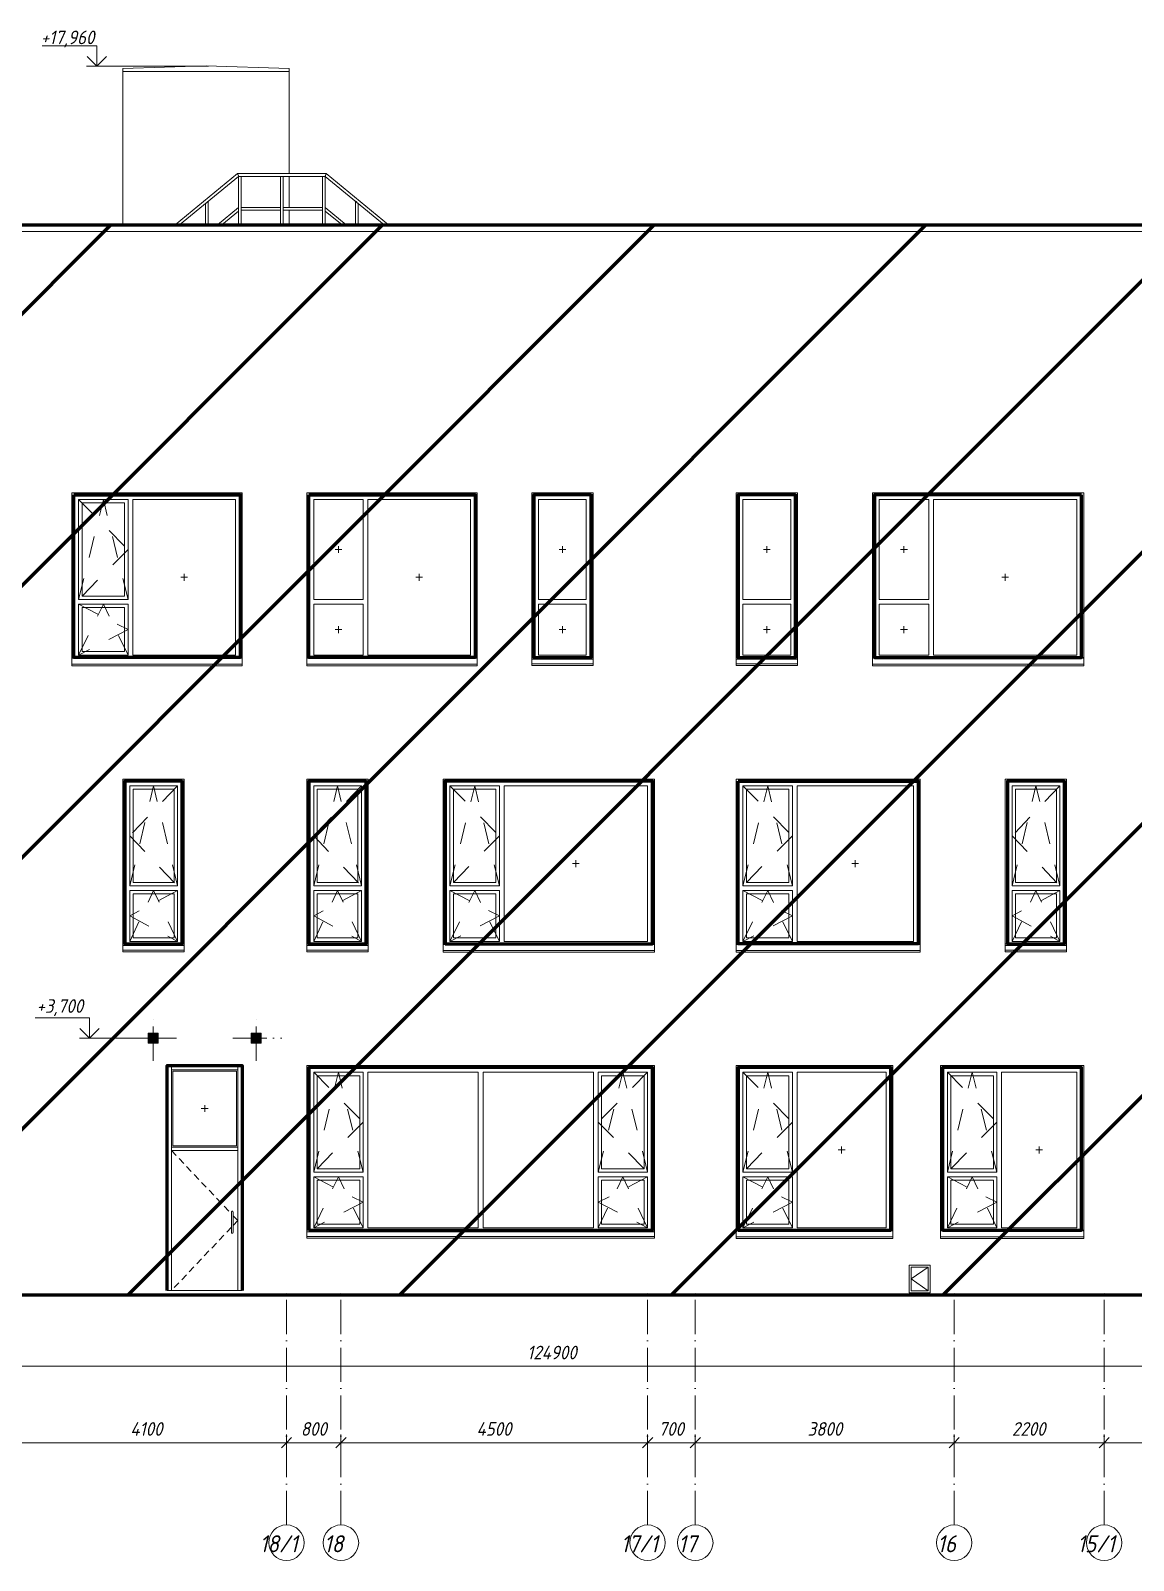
# Model space of a CAD drawing. Header units: millimetres. Extents: x 3914 to 443608, y -156176 to 78197.
# Drawn here: x 245711 to 261896, y -3960 to 18479 of the extents above; entities that cross this region are included whole.
import ezdxf

# ---------------------------------------------------------------- set-up
doc = ezdxf.new("R2010")
doc.units = ezdxf.units.MM
for name, pattern in [('200_ШТРИХ__ш1_п0_6_', [160, 100, -60]), ('50_200_ШТРИХ_1Т_ш5_п1_п1_', [700, 500, -100, 0, -100]), ('Штрих', [635, 317.5, -317.5])]:
    doc.linetypes.add(name, pattern=pattern)
for name, color, linetype, lineweight in [('0) клиннинг', 90, 'Continuous', 60), ('1) Откосы', 102, 'Continuous', 60), ('A-ANNO-DIMS', 7, 'Continuous', 9), ('A-DETL-2', 7, 'Continuous', 5), ('A-DETL-CNTR', 7, '50_200_ШТРИХ_1Т_ш5_п1_п1_', 9), ('A-DOOR', 7, 'Continuous', 9), ('A-DOOR-1', 7, 'Continuous', 5), ('A-DOOR-2', 7, '200_ШТРИХ__ш1_п0_6_', 5), ('A-DOOR-FRAM', 7, 'Continuous', 5), ('A-DOOR-HDLN', 7, 'Штрих', 5), ('A-GENM', 7, 'Continuous', 9), ('A-GLAZ', 7, 'Continuous', 9), ('A-GLAZ-1', 7, 'Continuous', 5), ('A-GLAZ-2', 7, 'Штрих', 5), ('A-ROOF', 7, 'Continuous', 9), ('A-WALL', 7, 'Continuous', 5), ('G-ANNO-DIMS', 7, 'Continuous', 9), ('G-ANNO-DIMS-1', 7, 'Continuous', 20), ('Оси', 7, 'Continuous', 9), ('Оси-1', 7, '50_200_ШТРИХ_1Т_ш5_п1_п1_', 9)]:
    doc.layers.add(name, color=color, linetype=linetype, lineweight=lineweight)
doc.layers.add('A-DETL-GENF-7', color=7, linetype='Continuous', lineweight=9, true_color=0xffffff)
doc.styles.add('ISOCPEUR_I_2', font='isocpeui.ttf', dxfattribs={"width": 0.9, "height": 250})
doc.styles.add('ISOCPEUR_I_3', font='isocpeui.ttf', dxfattribs={"width": 0.9, "height": 200})

msp = doc.modelspace()

# ---------------------------------------------------------------- hatches: boundary and pattern name
at = {"layer": '0) клиннинг'}
h = msp.add_hatch(dxfattribs=at)
h.set_pattern_fill('ANSI31', color=256, scale=888)
h.paths.add_polyline_path([(274015.9, 15629.9), (222641, 15629.9), (222641, -70.2), (274015.9, -70.2)])
at = {"layer": 'A-DETL-GENF-7'}
for points in [[(247585.7, 3625), (247585.7, 3775), (247435.7, 3775), (247435.7, 3625)], [(249096.2, 3625), (249096.2, 3775), (248946.2, 3775), (248946.2, 3625)]]:
    msp.add_hatch(color=256, dxfattribs=at).paths.add_polyline_path(points, flags=0)

# ---------------------------------------------------------------- linework, layer by layer
at = {"layer": '0) клиннинг'}
msp.add_lwpolyline([(222641, 15629.9), (274015.9, 15629.9), (274015.9, -70.2), (222641, -70.2)], close=True, dxfattribs=at)
at = {"layer": '1) Откосы'}
for points in [[(246346.1, 11670), (248786.1, 11670), (248786.1, 9285), (246346.1, 9285)], [(249796.1, 11670), (252236.1, 11670), (252236.1, 9285), (249796.1, 9285)], [(253936.1, 11670), (253096.1, 11670), (253096.1, 9285), (253936.1, 9285)], [(256936.1, 11670), (256096.1, 11670), (256096.1, 9285), (256936.1, 9285)], [(261136.1, 11670), (258096.1, 11670), (258096.1, 9285), (261136.1, 9285)], [(247935.9, 7470), (247095.9, 7470), (247095.9, 5085), (247935.9, 5085)], [(250635.9, 7470), (249795.9, 7470), (249795.9, 5085), (250635.9, 5085)], [(251795.9, 5085), (254835.9, 5085), (254835.9, 7470), (251795.9, 7470)], [(256095.9, 7470), (258735.9, 7470), (258735.9, 5085), (256095.9, 5085)], [(260886, 7470), (260046, 7470), (260046, 5085), (260886, 5085)], [(249795.9, 885), (254835.9, 885), (254835.9, 3270), (249795.9, 3270)], [(256095.9, 885), (258335.9, 885), (258335.9, 3270), (256095.9, 3270)], [(259095.9, 885), (261135.9, 885), (261135.9, 3270), (259095.9, 3270)]]:
    msp.add_lwpolyline(points, close=True, dxfattribs=at)
msp.add_lwpolyline([(247715.9, 0), (247715.9, 3300), (248815.9, 3300), (248815.9, 0)], dxfattribs=at)
at = {"layer": 'A-ANNO-DIMS'}
for p, q in [((315935.9, -1112.5), (190795.9, -1112.5)), ((249465.9, -2233.2), (245365.9, -2233.2)), ((249465.9, -2339.3), (249465.9, -2113.2)), ((249465.9, -2339.3), (249465.9, -2113.2)), ((250265.9, -2233.2), (249465.9, -2233.2)), ((249465.9, -2233.2), (249465.9, -2339.3)), ((249465.9, -2233.2), (249465.9, -2339.3)), ((250265.9, -2339.3), (250265.9, -2113.2)), ((250265.9, -2339.3), (250265.9, -2113.2)), ((250265.9, -2233.2), (250265.9, -2339.3)), ((250265.9, -2233.2), (250265.9, -2339.3)), ((254765.9, -2339.3), (254765.9, -2113.2)), ((255465.9, -2233.2), (254765.9, -2233.2)), ((254765.9, -2233.2), (254765.9, -2339.3)), ((255465.9, -2339.3), (255465.9, -2113.2)), ((255465.9, -2339.3), (255465.9, -2113.2)), ((259265.9, -2233.2), (255465.9, -2233.2)), ((255465.9, -2233.2), (255465.9, -2339.3)), ((255465.9, -2233.2), (255465.9, -2339.3)), ((259265.9, -2339.3), (259265.9, -2113.2)), ((259265.9, -2339.3), (259265.9, -2113.2)), ((261465.9, -2233.2), (259265.9, -2233.2)), ((259265.9, -2233.2), (259265.9, -2339.3)), ((259265.9, -2233.2), (259265.9, -2339.3)), ((261465.9, -2339.3), (261465.9, -2113.2)), ((261465.9, -2339.3), (261465.9, -2113.2)), ((263765.9, -2233.2), (261465.9, -2233.2)), ((261465.9, -2233.2), (261465.9, -2339.3)), ((261465.9, -2233.2), (261465.9, -2339.3))]:
    msp.add_line(p, q, dxfattribs=at)
at = {"layer": 'A-ANNO-DIMS', "lineweight": 20}
for p, q in [((249465.9, -2233.2), (249390.9, -2308.2)), ((249465.9, -2233.2), (249390.9, -2308.2)), ((249465.9, -2233.2), (249540.9, -2158.2)), ((250265.9, -2233.2), (250190.9, -2308.2)), ((250265.9, -2233.2), (250190.9, -2308.2)), ((250265.9, -2233.2), (250340.9, -2158.2)), ((250265.9, -2233.2), (250340.9, -2158.2)), ((254765.9, -2233.2), (254690.9, -2308.2)), ((254765.9, -2233.2), (254840.9, -2158.2)), ((255465.9, -2233.2), (255390.9, -2308.2)), ((255465.9, -2233.2), (255390.9, -2308.2)), ((255465.9, -2233.2), (255540.9, -2158.2)), ((255465.9, -2233.2), (255540.9, -2158.2)), ((259265.9, -2233.2), (259190.9, -2308.2)), ((259265.9, -2233.2), (259190.9, -2308.2)), ((259265.9, -2233.2), (259340.9, -2158.2)), ((259265.9, -2233.2), (259340.9, -2158.2)), ((261465.9, -2233.2), (261390.9, -2308.2)), ((261465.9, -2233.2), (261390.9, -2308.2)), ((261465.9, -2233.2), (261540.9, -2158.2)), ((261465.9, -2233.2), (261540.9, -2158.2))]:
    msp.add_line(p, q, dxfattribs=at)
at = {"layer": 'A-DETL-2'}
for p, q in [((245883.1, 18257.7), (246683.1, 18257.7)), ((246683.1, 18257.7), (246683.1, 17957.7)), ((246533.1, 17957.7), (248323.1, 17957.7)), ((246683.1, 17957.7), (246541.7, 18099.2)), ((246683.1, 17957.7), (246824.5, 18099.2)), ((247585.7, 3775), (247435.7, 3775)), ((247435.7, 3775), (247435.7, 3625)), ((247435.7, 3625), (247585.7, 3625)), ((247585.7, 3625), (247585.7, 3775)), ((248946.2, 3775), (248946.2, 3625)), ((249096.2, 3775), (248946.2, 3775)), ((248946.2, 3625), (249096.2, 3625)), ((249096.2, 3625), (249096.2, 3775)), ((274015.9, -70.2), (230746.8, -100.1))]:
    msp.add_line(p, q, dxfattribs=at)
at = {"layer": 'A-DETL-CNTR'}
for p, q in [((247510.7, 3370), (247510.7, 4010)), ((249021.2, 3370), (249021.2, 4010)), ((247854.8, 3700), (247134.8, 3700)), ((248677, 3700), (249397, 3700))]:
    msp.add_line(p, q, dxfattribs=at)
at = {"layer": 'A-DOOR'}
for p, q in [((247780.9, 3235), (247780.9, 2100)), ((248750.9, 3235), (247780.9, 3235)), ((247800.9, 3215), (248730.9, 3215)), ((247800.9, 2120), (247800.9, 3215)), ((248730.9, 3215), (248730.9, 2120)), ((248750.9, 2100), (248750.9, 3235)), ((247780.9, 2100), (248750.9, 2100)), ((248730.9, 2120), (247800.9, 2120)), ((248658.4, 850), (248658.4, 1150)), ((248658.4, 1150), (248658.4, 850)), ((248683.4, 1150), (248683.4, 850)), ((248683.4, 850), (248683.4, 1150))]:
    msp.add_line(p, q, dxfattribs=at)
for centre, start, end in [((248670.9, 1150), 0, 180), ((248670.9, 850), 180, 0)]:
    msp.add_arc(centre, 12.5, start, end, dxfattribs=at)
msp.add_open_spline([(248658.4, 1150), (248658.4, 1150.3), (248658.4, 1150.8), (248658.5, 1151.6), (248658.7, 1152.4), (248658.8, 1153.2), (248659.1, 1154), (248659.4, 1154.8), (248659.7, 1155.5), (248660, 1156), (248660.1, 1156.2)], degree=3, dxfattribs=at)
for points, knots in [([(248662.1, 1158.8), (248662.3, 1159), (248662.7, 1159.4), (248663.5, 1160.1), (248664.7, 1160.9), (248666.1, 1161.6), (248667.2, 1162), (248667.7, 1162.1)], [0.75, 0.75, 0.75, 0.75, 0.77083333, 0.79166667, 0.83333333, 0.875, 0.91666667, 0.91666667, 0.91666667, 0.91666667]), ([(248670.9, 1162.5), (248672, 1162.5), (248673.6, 1162.3), (248675.7, 1161.6), (248677.2, 1160.9), (248678.3, 1160.1), (248679.2, 1159.4), (248680, 1158.7), (248680.9, 1157.6), (248681.5, 1156.7), (248681.7, 1156.2)], [0, 0, 0, 0, 0.08333333, 0.125, 0.16666667, 0.20833333, 0.22916667, 0.25, 0.29166667, 0.33333333, 0.33333333, 0.33333333, 0.33333333]), ([(248658.4, 850), (248658.4, 849.7), (248658.4, 849.2), (248658.5, 848.4), (248658.7, 847.6), (248658.8, 846.8), (248659.1, 846), (248659.4, 845.2), (248659.7, 844.5), (248660.1, 843.7), (248660.5, 843.1), (248661.2, 842.2), (248661.9, 841.3), (248662.7, 840.6), (248663.5, 839.9), (248664.7, 839.1), (248666.1, 838.4), (248668.2, 837.7), (248669.8, 837.5), (248670.9, 837.5)], [0.5, 0.5, 0.5, 0.5, 0.52083333, 0.54166667, 0.5625, 0.58333333, 0.60416667, 0.625, 0.64583333, 0.66666667, 0.6875, 0.70833333, 0.75, 0.77083333, 0.79166667, 0.83333333, 0.875, 0.91666667, 1, 1, 1, 1]), ([(248670.9, 837.5), (248672, 837.5), (248673.6, 837.7), (248675.7, 838.4), (248677.2, 839.1), (248678.3, 839.9), (248679.2, 840.6), (248680, 841.3), (248680.9, 842.4), (248681.5, 843.3), (248681.7, 843.7)], [0, 0, 0, 0, 0.08333333, 0.125, 0.16666667, 0.20833333, 0.22916667, 0.25, 0.29166667, 0.33333333, 0.33333333, 0.33333333, 0.33333333])]:
    msp.add_open_spline(points, degree=3, knots=knots, dxfattribs=at)
at = {"layer": 'A-DOOR-1'}
for p, q in [((248750.9, 2050), (247780.9, 2050)), ((247780.9, 0), (247780.9, 2050)), ((248750.9, 2050), (248750.9, 0))]:
    msp.add_line(p, q, dxfattribs=at)
at = {"layer": 'A-DOOR-2'}
for p, q in [((247779.5, 2050), (248658.4, 1122.6)), ((248658.4, 927.3), (247780.9, 0)), ((248683.4, 1096.2), (248750.9, 1025)), ((248750.9, 1025), (248683.4, 953.7))]:
    msp.add_line(p, q, dxfattribs=at)
at = {"layer": 'A-DOOR-FRAM'}
for p, q in [((247780.9, 3300), (247780.9, 3235)), ((247780.9, 3235), (247780.9, 3300)), ((248750.9, 3300), (248750.9, 3235)), ((248750.9, 3300), (248750.9, 3235)), ((247780.9, 2100), (247780.9, 0)), ((247780.9, 2100), (247780.9, 2050)), ((247780.9, 2050), (248750.9, 2050)), ((248750.9, 2100), (248750.9, 0)), ((248750.9, 2050), (248750.9, 2100))]:
    msp.add_line(p, q, dxfattribs=at)
at = {"layer": 'A-DOOR-HDLN'}
for p, q in [((248815.9, 3300), (247715.9, 3300)), ((247715.9, 0), (247715.9, 3300)), ((248815.9, 3300), (247715.9, 3300)), ((247715.9, 0), (247715.9, 3300)), ((248815.9, 0), (248815.9, 3300)), ((248815.9, 0), (248815.9, 3300))]:
    msp.add_line(p, q, dxfattribs=at)
at = {"layer": 'A-GENM'}
for p, q in [((248748.9, 16380.6), (247833.1, 15629.9)), ((250048.9, 16380.6), (248748.9, 16380.6)), ((250964.6, 15629.9), (250048.9, 16380.6)), ((247896.2, 15629.9), (248763.2, 16340.6)), ((248760.3, 16348.6), (248751.7, 16372.6)), ((248751.7, 16372.6), (248760.3, 16348.6)), ((248763.2, 16340.6), (248763.2, 15629.9)), ((248763.2, 16340.6), (248771.2, 16340.6)), ((248763.2, 16340.6), (250034.6, 16340.6)), ((248771.2, 16340.6), (248795.2, 16340.6)), ((248795.2, 16340.6), (248803.2, 16340.6)), ((248803.2, 15629.9), (248803.2, 16340.6)), ((249378.9, 16340.6), (249378.9, 15629.9)), ((249378.9, 16340.6), (249386.9, 16340.6)), ((249386.9, 16340.6), (249410.9, 16340.6)), ((249410.9, 16340.6), (249418.9, 16340.6)), ((249418.9, 15629.9), (249418.9, 16340.6)), ((249994.6, 16340.6), (249994.6, 15629.9)), ((249994.6, 16340.6), (250002.6, 16340.6)), ((250002.6, 16340.6), (250026.6, 16340.6)), ((250026.6, 16340.6), (250034.6, 16340.6)), ((250034.6, 15629.9), (250034.6, 16340.6)), ((250034.6, 16340.6), (250901.5, 15629.9)), ((250046, 16372.6), (250037.4, 16348.6)), ((250037.4, 16348.6), (250046, 16372.6)), ((248278.9, 15943.6), (248278.9, 15629.9)), ((248310.9, 15969.8), (248286.9, 15950.1)), ((248318.9, 15629.9), (248318.9, 15976.4)), ((250478.9, 15976.4), (250478.9, 15629.9)), ((250510.9, 15950.1), (250486.9, 15969.8)), ((250518.9, 15629.9), (250518.9, 15943.6)), ((248763.2, 15883.9), (248453.3, 15629.9)), ((248516.4, 15629.9), (248763.2, 15832.2)), ((248763.2, 15842.5), (248763.2, 15873.6)), ((249378.9, 15883.9), (248803.2, 15883.9)), ((248803.2, 15875.9), (248803.2, 15883.9)), ((248803.2, 15851.9), (248803.2, 15875.9)), ((248803.2, 15843.9), (248803.2, 15851.9)), ((248803.2, 15843.9), (249378.9, 15843.9)), ((249378.9, 15883.9), (249378.9, 15875.9)), ((249378.9, 15875.9), (249378.9, 15851.9)), ((249378.9, 15851.9), (249378.9, 15843.9)), ((249994.6, 15883.9), (249418.9, 15883.9)), ((249418.9, 15875.9), (249418.9, 15883.9)), ((249418.9, 15851.9), (249418.9, 15875.9)), ((249418.9, 15843.9), (249418.9, 15851.9)), ((249418.9, 15843.9), (249994.6, 15843.9)), ((249994.6, 15883.9), (249994.6, 15875.9)), ((249994.6, 15875.9), (249994.6, 15851.9)), ((249994.6, 15851.9), (249994.6, 15843.9)), ((250344.4, 15629.9), (250034.6, 15883.9)), ((250034.6, 15873.6), (250034.6, 15842.5)), ((250034.6, 15832.2), (250281.3, 15629.9)), ((274075.9, 15629.9), (222553.6, 15629.9)), ((222553.6, 15530), (274075.9, 15530)), ((248810.1, 9273.5), (248810.1, 11700)), ((252130.1, 11700), (252130.1, 11695)), ((252130.1, 11695), (252199, 11695)), ((252199, 11695), (252250.1, 11670)), ((252251.3, 11675), (252200.1, 11700)), ((252250.1, 11670), (252266.1, 11670)), ((252266.1, 11675), (252251.3, 11675)), ((253830.1, 11700), (253830.1, 11695)), ((253830.1, 11695), (253899, 11695)), ((253899, 11695), (253950.1, 11670)), ((253951.3, 11675), (253900.1, 11700)), ((253950.1, 11670), (253966.1, 11670)), ((253966.1, 11675), (253951.3, 11675)), ((256830.1, 11700), (256830.1, 11695)), ((256830.1, 11695), (256899, 11695)), ((256899, 11695), (256950.1, 11670)), ((256951.3, 11675), (256900.1, 11700)), ((256950.1, 11670), (256966.1, 11670)), ((256966.1, 11675), (256951.3, 11675)), ((247829.9, 7500), (247829.9, 7495)), ((247829.9, 7495), (247898.8, 7495)), ((247898.8, 7495), (247949.9, 7470)), ((247951.1, 7475), (247899.9, 7500)), ((247949.9, 7470), (247965.9, 7470)), ((247965.9, 7475), (247951.1, 7475)), ((250529.9, 7500), (250529.9, 7495)), ((250529.9, 7495), (250598.8, 7495)), ((250598.8, 7495), (250649.9, 7470)), ((250651.1, 7475), (250599.9, 7500)), ((250649.9, 7470), (250665.9, 7470)), ((250665.9, 7475), (250651.1, 7475)), ((251780.8, 7475), (251765.9, 7475)), ((251765.9, 7470), (251781.9, 7470)), ((251831.9, 7500), (251780.8, 7475)), ((251781.9, 7470), (251833.1, 7495)), ((251833.1, 7495), (251901.9, 7495)), ((251901.9, 7495), (251901.9, 7500)), ((254729.9, 7500), (254729.9, 7495)), ((254729.9, 7495), (254798.8, 7495)), ((254798.8, 7495), (254849.9, 7470)), ((254851.1, 7475), (254799.9, 7500)), ((254849.9, 7470), (254865.9, 7470)), ((254865.9, 7475), (254851.1, 7475)), ((258629.9, 7500), (258629.9, 7495)), ((258629.9, 7495), (258698.8, 7495)), ((258698.8, 7495), (258749.9, 7470)), ((258751.1, 7475), (258699.9, 7500)), ((258749.9, 7470), (258765.9, 7470)), ((258765.9, 7475), (258751.1, 7475)), ((260780, 7500), (260780, 7495)), ((260780, 7495), (260848.9, 7495)), ((260848.9, 7495), (260900, 7470)), ((260901.2, 7475), (260850, 7500)), ((260900, 7470), (260916, 7470)), ((260916, 7475), (260901.2, 7475)), ((254729.9, 3300), (254729.9, 3295)), ((254729.9, 3295), (254798.8, 3295)), ((254798.8, 3295), (254849.9, 3270)), ((254851.1, 3275), (254799.9, 3300)), ((254849.9, 3270), (254865.9, 3270)), ((254865.9, 3275), (254851.1, 3275)), ((258229.9, 3300), (258229.9, 3295)), ((258229.9, 3295), (258298.8, 3295)), ((258298.8, 3295), (258349.9, 3270)), ((258351.1, 3275), (258299.9, 3300)), ((258349.9, 3270), (258365.9, 3270)), ((258365.9, 3275), (258351.1, 3275))]:
    msp.add_line(p, q, dxfattribs=at)
at = {"layer": 'A-GENM', "flags": 128}
for points in [[(248751.7, 16372.6), (248751.1, 16374.4), (248750.5, 16376.1), (248749.9, 16377.6), (248749.5, 16378.9), (248749.1, 16379.8), (248748.9, 16380.4), (248748.9, 16380.6)], [(248748.9, 16380.6), (248748.9, 16380.4), (248749.1, 16379.8), (248749.5, 16378.9), (248749.9, 16377.6), (248750.5, 16376.1), (248751.1, 16374.4), (248751.7, 16372.6)], [(250048.9, 16380.6), (250048.8, 16380.4), (250048.6, 16379.8), (250048.2, 16378.9), (250047.8, 16377.6), (250047.2, 16376.1), (250046.6, 16374.4), (250046, 16372.6)], [(250046, 16372.6), (250046.6, 16374.4), (250047.2, 16376.1), (250047.8, 16377.6), (250048.2, 16378.9), (250048.6, 16379.8), (250048.8, 16380.4), (250048.9, 16380.6)], [(248763.2, 16340.6), (248763.1, 16340.8), (248762.9, 16341.4), (248762.5, 16342.4), (248762.1, 16343.6), (248761.5, 16345.1), (248760.9, 16346.8), (248760.3, 16348.6)], [(248760.3, 16348.6), (248760.9, 16346.8), (248761.5, 16345.1), (248762.1, 16343.6), (248762.5, 16342.4), (248762.9, 16341.4), (248763.1, 16340.8), (248763.2, 16340.6)], [(250037.4, 16348.6), (250036.8, 16346.8), (250036.2, 16345.1), (250035.6, 16343.6), (250035.2, 16342.4), (250034.8, 16341.4), (250034.6, 16340.8), (250034.6, 16340.6)], [(250034.6, 16340.6), (250034.6, 16340.8), (250034.8, 16341.4), (250035.2, 16342.4), (250035.6, 16343.6), (250036.2, 16345.1), (250036.8, 16346.8), (250037.4, 16348.6)], [(248286.9, 15950.1), (248285.1, 15948.7), (248283.4, 15947.3), (248281.9, 15946), (248280.6, 15945), (248279.6, 15944.2), (248279.1, 15943.7), (248278.9, 15943.6)], [(248318.9, 15976.4), (248318.7, 15976.2), (248318.1, 15975.7), (248317.1, 15974.9), (248315.8, 15973.9), (248314.3, 15972.7), (248312.6, 15971.3), (248310.9, 15969.8)], [(250486.9, 15969.8), (250485.1, 15971.3), (250483.4, 15972.7), (250481.9, 15973.9), (250480.6, 15974.9), (250479.6, 15975.7), (250479.1, 15976.2), (250478.9, 15976.4)], [(250518.9, 15943.6), (250518.7, 15943.7), (250518.1, 15944.2), (250517.1, 15945), (250515.8, 15946), (250514.3, 15947.3), (250512.6, 15948.7), (250510.9, 15950.1)], [(248763.2, 15873.6), (248763.2, 15875.9), (248763.2, 15878), (248763.2, 15880), (248763.2, 15881.6), (248763.2, 15882.9), (248763.2, 15883.6), (248763.2, 15883.9)], [(248763.2, 15832.2), (248763.2, 15832.4), (248763.2, 15833.2), (248763.2, 15834.4), (248763.2, 15836.1), (248763.2, 15838), (248763.2, 15840.2), (248763.2, 15842.5)], [(250034.6, 15883.9), (250034.6, 15883.6), (250034.6, 15882.9), (250034.6, 15881.6), (250034.6, 15880), (250034.6, 15878), (250034.6, 15875.9), (250034.6, 15873.6)], [(250034.6, 15842.5), (250034.6, 15840.2), (250034.6, 15838), (250034.6, 15836.1), (250034.6, 15834.4), (250034.6, 15833.2), (250034.6, 15832.4), (250034.6, 15832.2)]]:
    msp.add_lwpolyline(points, dxfattribs=at)
at = {"layer": 'A-GLAZ'}
for p, q in [((258603.4, -35.2), (258603.4, 372.8)), ((258603.4, 372.8), (258911.4, 372.8)), ((258881.4, 342.8), (258633.4, 168.8)), ((258633.4, 342.8), (258633.4, -5.2)), ((258881.4, 342.8), (258633.4, 342.8)), ((258881.4, -5.2), (258881.4, 342.8)), ((258911.4, 372.8), (258911.4, -35.2)), ((258633.4, 168.8), (258881.4, -5.2)), ((258911.4, -35.2), (258603.4, -35.2)), ((258633.4, -5.2), (258881.4, -5.2))]:
    msp.add_line(p, q, dxfattribs=at)
at = {"layer": 'A-GLAZ-1'}
for p, q in [((246316.1, 11700), (246316.1, 9202.5)), ((248816.1, 11700), (246316.1, 11700)), ((246346.1, 9285), (246346.1, 11670)), ((246346.1, 11670), (248786.1, 11670)), ((248786.1, 11670), (248786.1, 9285)), ((248816.1, 9202.5), (248816.1, 11700)), ((249766.1, 11700), (249766.1, 9202.5)), ((252266.1, 11700), (249766.1, 11700)), ((249796.1, 9285), (249796.1, 11670)), ((249796.1, 11670), (252236.1, 11670)), ((252236.1, 11670), (252236.1, 9285)), ((252266.1, 9202.5), (252266.1, 11700)), ((253066.1, 11700), (253066.1, 9202.5)), ((253966.1, 11700), (253066.1, 11700)), ((253096.1, 9285), (253096.1, 11670)), ((253096.1, 11670), (253936.1, 11670)), ((253936.1, 11670), (253936.1, 9285)), ((253966.1, 9202.5), (253966.1, 11700)), ((256066.1, 11700), (256066.1, 9202.5)), ((256966.1, 11700), (256066.1, 11700)), ((256096.1, 9285), (256096.1, 11670)), ((256096.1, 11670), (256936.1, 11670)), ((256936.1, 11670), (256936.1, 9285)), ((256966.1, 9202.5), (256966.1, 11700)), ((258066.1, 11700), (258066.1, 9202.5)), ((261166.1, 11700), (258066.1, 11700)), ((258096.1, 9285), (258096.1, 11670)), ((258096.1, 11670), (261136.1, 11670)), ((261136.1, 11670), (261136.1, 9285)), ((261166.1, 9202.5), (261166.1, 11700)), ((246416.1, 11600), (246416.1, 10135)), ((246416.1, 11600), (247141.1, 11600)), ((246466.1, 11550), (246466.1, 10185)), ((246466.1, 11550), (247091.1, 11550)), ((247091.1, 10185), (247091.1, 11550)), ((247141.1, 11600), (247141.1, 10135)), ((247211.1, 9320), (247211.1, 11600)), ((247211.1, 11600), (248716.1, 11600)), ((248716.1, 9320), (248716.1, 11600)), ((249866.1, 11600), (249866.1, 10135)), ((249866.1, 11600), (250591.1, 11600)), ((250591.1, 11600), (250591.1, 10135)), ((250661.1, 9320), (250661.1, 11600)), ((250661.1, 11600), (252166.1, 11600)), ((252166.1, 9320), (252166.1, 11600)), ((253166.1, 11600), (253166.1, 10135)), ((253166.1, 11600), (253866.1, 11600)), ((253866.1, 10135), (253866.1, 11600)), ((256166.1, 11600), (256166.1, 10135)), ((256166.1, 11600), (256866.1, 11600)), ((256866.1, 10135), (256866.1, 11600)), ((258166.1, 11600), (258166.1, 10135)), ((258166.1, 11600), (258891.1, 11600)), ((258891.1, 11600), (258891.1, 10135)), ((258961.1, 9320), (258961.1, 11600)), ((258961.1, 11600), (261066.1, 11600)), ((261066.1, 9320), (261066.1, 11600)), ((250278.6, 10867.5), (250178.6, 10867.5)), ((250228.6, 10917.5), (250228.6, 10817.5)), ((258578.6, 10867.5), (258478.6, 10867.5)), ((258528.6, 10917.5), (258528.6, 10817.5)), ((248013.6, 10460), (247913.6, 10460)), ((247963.6, 10510), (247963.6, 10410)), ((251463.6, 10460), (251363.6, 10460)), ((251413.6, 10510), (251413.6, 10410)), ((260063.6, 10460), (259963.6, 10460)), ((260013.6, 10510), (260013.6, 10410)), ((247141.1, 10135), (246416.1, 10135)), ((246466.1, 10185), (247091.1, 10185)), ((250591.1, 10135), (249866.1, 10135)), ((253866.1, 10135), (253166.1, 10135)), ((256866.1, 10135), (256166.1, 10135)), ((258891.1, 10135), (258166.1, 10135)), ((246416.1, 10065), (246416.1, 9320)), ((246416.1, 10065), (247141.1, 10065)), ((246466.1, 10015), (246466.1, 9370)), ((246466.1, 10015), (247091.1, 10015)), ((247091.1, 9370), (247091.1, 10015)), ((247141.1, 10065), (247141.1, 9320)), ((249866.1, 10065), (249866.1, 9320)), ((249866.1, 10065), (250591.1, 10065)), ((250591.1, 10065), (250591.1, 9320)), ((253166.1, 10065), (253166.1, 9320)), ((253166.1, 10065), (253866.1, 10065)), ((253866.1, 9320), (253866.1, 10065)), ((256166.1, 10065), (256166.1, 9320)), ((256166.1, 10065), (256866.1, 10065)), ((256866.1, 9320), (256866.1, 10065)), ((258166.1, 10065), (258166.1, 9320)), ((258166.1, 10065), (258891.1, 10065)), ((258891.1, 10065), (258891.1, 9320)), ((250278.6, 9692.5), (250178.6, 9692.5)), ((250228.6, 9742.5), (250228.6, 9642.5)), ((258578.6, 9692.5), (258478.6, 9692.5)), ((258528.6, 9742.5), (258528.6, 9642.5)), ((248810.1, 9285), (246316.1, 9285)), ((248810.1, 9275), (246316.1, 9275)), ((246316.1, 9188), (246316.1, 9202.5)), ((246416.1, 9320), (247141.1, 9320)), ((246466.1, 9370), (247091.1, 9370)), ((247211.1, 9320), (248716.1, 9320)), ((248816.1, 9202.5), (248816.1, 9188)), ((252266.1, 9285), (249766.1, 9285)), ((252266.1, 9275), (249766.1, 9275)), ((249766.1, 9188), (249766.1, 9202.5)), ((249866.1, 9320), (250591.1, 9320)), ((250661.1, 9320), (252166.1, 9320)), ((252266.1, 9202.5), (252266.1, 9188)), ((253966.1, 9285), (253066.1, 9285)), ((253966.1, 9260), (253066.1, 9260)), ((253066.1, 9191), (253066.1, 9202.5)), ((253166.1, 9320), (253866.1, 9320)), ((253966.1, 9202.5), (253966.1, 9191)), ((256966.1, 9285), (256066.1, 9285)), ((256966.1, 9260), (256066.1, 9260)), ((256066.1, 9191), (256066.1, 9202.5)), ((256166.1, 9320), (256866.1, 9320)), ((256966.1, 9202.5), (256966.1, 9191)), ((261166.1, 9285), (258066.1, 9285)), ((261166.1, 9275), (258066.1, 9275)), ((258066.1, 9188), (258066.1, 9202.5)), ((258166.1, 9320), (258891.1, 9320)), ((258961.1, 9320), (261066.1, 9320)), ((261166.1, 9202.5), (261166.1, 9188)), ((246316.1, 9163), (246316.1, 9188)), ((246316.1, 9188), (248816.1, 9188)), ((248816.1, 9163), (246316.1, 9163)), ((248816.1, 9188), (248816.1, 9163)), ((249766.1, 9163), (249766.1, 9188)), ((249766.1, 9188), (252266.1, 9188)), ((252266.1, 9163), (249766.1, 9163)), ((252266.1, 9188), (252266.1, 9163)), ((253066.1, 9166), (253066.1, 9191)), ((253066.1, 9191), (253966.1, 9191)), ((253966.1, 9166), (253066.1, 9166)), ((253966.1, 9191), (253966.1, 9166)), ((256066.1, 9166), (256066.1, 9191)), ((256066.1, 9191), (256966.1, 9191)), ((256966.1, 9166), (256066.1, 9166)), ((256966.1, 9191), (256966.1, 9166)), ((258066.1, 9163), (258066.1, 9188)), ((258066.1, 9188), (261166.1, 9188)), ((261166.1, 9163), (258066.1, 9163)), ((261166.1, 9188), (261166.1, 9163)), ((247065.9, 7500), (247065.9, 5002.5)), ((247965.9, 7500), (247065.9, 7500)), ((247095.9, 5085), (247095.9, 7470)), ((247095.9, 7470), (247935.9, 7470)), ((247935.9, 7470), (247935.9, 5085)), ((247965.9, 5002.5), (247965.9, 7500)), ((249765.9, 7500), (249765.9, 5002.5)), ((250665.9, 7500), (249765.9, 7500)), ((249795.9, 5085), (249795.9, 7470)), ((249795.9, 7470), (250635.9, 7470)), ((250635.9, 7470), (250635.9, 5085)), ((250665.9, 5002.5), (250665.9, 7500)), ((251765.9, 7500), (251765.9, 5002.5)), ((254865.9, 7500), (251765.9, 7500)), ((251795.9, 5085), (251795.9, 7470)), ((251795.9, 7470), (254835.9, 7470)), ((254835.9, 7470), (254835.9, 5085)), ((254865.9, 5002.5), (254865.9, 7500)), ((256065.9, 7500), (256065.9, 5002.5)), ((258765.9, 7500), (256065.9, 7500)), ((256095.9, 5085), (256095.9, 7470)), ((256095.9, 7470), (258735.9, 7470)), ((258735.9, 7470), (258735.9, 5085)), ((258765.9, 5002.5), (258765.9, 7500)), ((260016, 7500), (260016, 5002.5)), ((260916, 7500), (260016, 7500)), ((260046, 5085), (260046, 7470)), ((260046, 7470), (260886, 7470)), ((260886, 7470), (260886, 5085)), ((260916, 5002.5), (260916, 7500)), ((247165.9, 7400), (247165.9, 5935)), ((247165.9, 7400), (247865.9, 7400)), ((247215.9, 7350), (247215.9, 5985)), ((247215.9, 7350), (247815.9, 7350)), ((247815.9, 5985), (247815.9, 7350)), ((247865.9, 5935), (247865.9, 7400)), ((249865.9, 7400), (249865.9, 5935)), ((249865.9, 7400), (250565.9, 7400)), ((249915.9, 7350), (249915.9, 5985)), ((249915.9, 7350), (250515.9, 7350)), ((250515.9, 5985), (250515.9, 7350)), ((250565.9, 5935), (250565.9, 7400)), ((251865.9, 7400), (251865.9, 5935)), ((251865.9, 7400), (252590.9, 7400)), ((251915.9, 7350), (251915.9, 5985)), ((251915.9, 7350), (252540.9, 7350)), ((252540.9, 5985), (252540.9, 7350)), ((252590.9, 7400), (252590.9, 5935)), ((252660.9, 5120), (252660.9, 7400)), ((252660.9, 7400), (254765.9, 7400)), ((254765.9, 5120), (254765.9, 7400)), ((256165.9, 7400), (256165.9, 5935)), ((256165.9, 7400), (256890.9, 7400)), ((256215.9, 7350), (256215.9, 5985)), ((256215.9, 7350), (256840.9, 7350)), ((256840.9, 5985), (256840.9, 7350)), ((256890.9, 7400), (256890.9, 5935)), ((256960.9, 5120), (256960.9, 7400)), ((256960.9, 7400), (258665.9, 7400)), ((258665.9, 5120), (258665.9, 7400)), ((260116, 7400), (260116, 5935)), ((260116, 7400), (260816, 7400)), ((260166, 7350), (260166, 5985)), ((260166, 7350), (260766, 7350)), ((260766, 5985), (260766, 7350)), ((260816, 5935), (260816, 7400)), ((253713.4, 6310), (253713.4, 6210)), ((257813.4, 6310), (257813.4, 6210)), ((253763.4, 6260), (253663.4, 6260)), ((257863.4, 6260), (257763.4, 6260)), ((247865.9, 5935), (247165.9, 5935)), ((247165.9, 5865), (247165.9, 5120)), ((247165.9, 5865), (247865.9, 5865)), ((247215.9, 5985), (247815.9, 5985)), ((247865.9, 5120), (247865.9, 5865)), ((250565.9, 5935), (249865.9, 5935)), ((249865.9, 5865), (249865.9, 5120)), ((249865.9, 5865), (250565.9, 5865)), ((249915.9, 5985), (250515.9, 5985)), ((250565.9, 5120), (250565.9, 5865)), ((252590.9, 5935), (251865.9, 5935)), ((251865.9, 5865), (251865.9, 5120)), ((251865.9, 5865), (252590.9, 5865)), ((251915.9, 5985), (252540.9, 5985)), ((252590.9, 5865), (252590.9, 5120)), ((256890.9, 5935), (256165.9, 5935)), ((256165.9, 5865), (256165.9, 5120)), ((256165.9, 5865), (256890.9, 5865)), ((256215.9, 5985), (256840.9, 5985)), ((256890.9, 5865), (256890.9, 5120)), ((260816, 5935), (260116, 5935)), ((260116, 5865), (260116, 5120)), ((260116, 5865), (260816, 5865)), ((260166, 5985), (260766, 5985)), ((260816, 5120), (260816, 5865)), ((247215.9, 5815), (247215.9, 5170)), ((247215.9, 5815), (247815.9, 5815)), ((247815.9, 5170), (247815.9, 5815)), ((249915.9, 5815), (249915.9, 5170)), ((249915.9, 5815), (250515.9, 5815)), ((250515.9, 5170), (250515.9, 5815)), ((251915.9, 5815), (251915.9, 5170)), ((251915.9, 5815), (252540.9, 5815)), ((252540.9, 5170), (252540.9, 5815)), ((256215.9, 5815), (256215.9, 5170)), ((256215.9, 5815), (256840.9, 5815)), ((256840.9, 5170), (256840.9, 5815)), ((260166, 5815), (260166, 5170)), ((260166, 5815), (260766, 5815)), ((260766, 5170), (260766, 5815)), ((247215.9, 5170), (247815.9, 5170)), ((249915.9, 5170), (250515.9, 5170)), ((251915.9, 5170), (252540.9, 5170)), ((256215.9, 5170), (256840.9, 5170)), ((260166, 5170), (260766, 5170)), ((247965.9, 5085), (247065.9, 5085)), ((247965.9, 5060), (247065.9, 5060)), ((247065.9, 4991), (247065.9, 5002.5)), ((247065.9, 4966), (247065.9, 4991)), ((247065.9, 4991), (247965.9, 4991)), ((247965.9, 4966), (247065.9, 4966)), ((247165.9, 5120), (247865.9, 5120)), ((247965.9, 5002.5), (247965.9, 4991)), ((247965.9, 4991), (247965.9, 4966)), ((250665.9, 5085), (249765.9, 5085)), ((250665.9, 5060), (249765.9, 5060)), ((249765.9, 4991), (249765.9, 5002.5)), ((249765.9, 4966), (249765.9, 4991)), ((249765.9, 4991), (250665.9, 4991)), ((250665.9, 4966), (249765.9, 4966)), ((249865.9, 5120), (250565.9, 5120)), ((250665.9, 5002.5), (250665.9, 4991)), ((250665.9, 4991), (250665.9, 4966)), ((254865.9, 5085), (251765.9, 5085)), ((254865.9, 5075), (251765.9, 5075)), ((251765.9, 4988), (251765.9, 5002.5)), ((251765.9, 4963), (251765.9, 4988)), ((251765.9, 4988), (254865.9, 4988)), ((254865.9, 4963), (251765.9, 4963)), ((251865.9, 5120), (252590.9, 5120)), ((252660.9, 5120), (254765.9, 5120)), ((254865.9, 5002.5), (254865.9, 4988)), ((254865.9, 4988), (254865.9, 4963)), ((258765.9, 5085), (256065.9, 5085)), ((258765.9, 5075), (256065.9, 5075)), ((256065.9, 4988), (256065.9, 5002.5)), ((256065.9, 4963), (256065.9, 4988)), ((256065.9, 4988), (258765.9, 4988)), ((258765.9, 4963), (256065.9, 4963)), ((256165.9, 5120), (256890.9, 5120)), ((256960.9, 5120), (258665.9, 5120)), ((258765.9, 5002.5), (258765.9, 4988)), ((258765.9, 4988), (258765.9, 4963)), ((260916, 5085), (260016, 5085)), ((260916, 5060), (260016, 5060)), ((260016, 4991), (260016, 5002.5)), ((260016, 4966), (260016, 4991)), ((260016, 4991), (260916, 4991)), ((260916, 4966), (260016, 4966)), ((260116, 5120), (260816, 5120)), ((260916, 5002.5), (260916, 4991)), ((260916, 4991), (260916, 4966)), ((249765.9, 3300), (249765.9, 802.5)), ((254865.9, 3300), (249765.9, 3300)), ((249795.9, 885), (249795.9, 3270)), ((249795.9, 3270), (254835.9, 3270)), ((249865.9, 3200), (249865.9, 1735)), ((249865.9, 3200), (250590.9, 3200)), ((249915.9, 3150), (249915.9, 1785)), ((249915.9, 3150), (250540.9, 3150)), ((250540.9, 1785), (250540.9, 3150)), ((250590.9, 3200), (250590.9, 1735)), ((252280.9, 3200), (250660.9, 3200)), ((250660.9, 3200), (250660.9, 920)), ((250660.9, 920), (250660.9, 3200)), ((250660.9, 3200), (252280.9, 3200)), ((252280.9, 3200), (252280.9, 920)), ((252280.9, 3200), (252280.9, 920)), ((253970.9, 3200), (252350.9, 3200)), ((252350.9, 3200), (252350.9, 920)), ((252350.9, 920), (252350.9, 3200)), ((252350.9, 3200), (253970.9, 3200)), ((253970.9, 3200), (253970.9, 920)), ((253970.9, 3200), (253970.9, 920)), ((254040.9, 1735), (254040.9, 3200)), ((254040.9, 3200), (254765.9, 3200)), ((254090.9, 3150), (254090.9, 1785)), ((254090.9, 3150), (254715.9, 3150)), ((254715.9, 1785), (254715.9, 3150)), ((254765.9, 1735), (254765.9, 3200)), ((254835.9, 3270), (254835.9, 885)), ((254865.9, 802.5), (254865.9, 3300)), ((256065.9, 3300), (256065.9, 802.5)), ((258365.9, 3300), (256065.9, 3300)), ((256095.9, 885), (256095.9, 3270)), ((256095.9, 3270), (258335.9, 3270)), ((256165.9, 3200), (256165.9, 1735)), ((256165.9, 3200), (256890.9, 3200)), ((256215.9, 3150), (256215.9, 1785)), ((256215.9, 3150), (256840.9, 3150)), ((256840.9, 1785), (256840.9, 3150)), ((256890.9, 3200), (256890.9, 1735)), ((256960.9, 920), (256960.9, 3200)), ((256960.9, 3200), (258265.9, 3200)), ((258265.9, 920), (258265.9, 3200)), ((258335.9, 3270), (258335.9, 885)), ((258365.9, 802.5), (258365.9, 3300)), ((259065.9, 3300), (259065.9, 802.5)), ((261165.9, 3300), (259065.9, 3300)), ((259095.9, 885), (259095.9, 3270)), ((259095.9, 3270), (261135.9, 3270)), ((259165.9, 3200), (259165.9, 1735)), ((259165.9, 3200), (259890.9, 3200)), ((259215.9, 3150), (259215.9, 1785)), ((259215.9, 3150), (259840.9, 3150)), ((259840.9, 1785), (259840.9, 3150)), ((259890.9, 3200), (259890.9, 1735)), ((259960.9, 920), (259960.9, 3200)), ((259960.9, 3200), (261065.9, 3200)), ((261065.9, 920), (261065.9, 3200)), ((261135.9, 3270), (261135.9, 885)), ((261165.9, 802.5), (261165.9, 3300)), ((248265.9, 2717.5), (248265.9, 2617.5)), ((248315.9, 2667.5), (248215.9, 2667.5)), ((257663.4, 2060), (257563.4, 2060)), ((257613.4, 2110), (257613.4, 2010)), ((260563.4, 2060), (260463.4, 2060)), ((260513.4, 2110), (260513.4, 2010)), ((250590.9, 1735), (249865.9, 1735)), ((249865.9, 1665), (249865.9, 920)), ((249865.9, 1665), (250590.9, 1665)), ((249915.9, 1785), (250540.9, 1785)), ((249915.9, 1615), (249915.9, 970)), ((249915.9, 1615), (250540.9, 1615)), ((250540.9, 970), (250540.9, 1615)), ((250590.9, 1665), (250590.9, 920)), ((254765.9, 1735), (254040.9, 1735)), ((254040.9, 920), (254040.9, 1665)), ((254040.9, 1665), (254765.9, 1665)), ((254090.9, 1785), (254715.9, 1785)), ((254090.9, 1615), (254090.9, 970)), ((254090.9, 1615), (254715.9, 1615)), ((254715.9, 970), (254715.9, 1615)), ((254765.9, 920), (254765.9, 1665)), ((256890.9, 1735), (256165.9, 1735)), ((256165.9, 1665), (256165.9, 920)), ((256165.9, 1665), (256890.9, 1665)), ((256215.9, 1785), (256840.9, 1785)), ((256215.9, 1615), (256215.9, 970)), ((256215.9, 1615), (256840.9, 1615)), ((256840.9, 970), (256840.9, 1615)), ((256890.9, 1665), (256890.9, 920)), ((259890.9, 1735), (259165.9, 1735)), ((259165.9, 1665), (259165.9, 920)), ((259165.9, 1665), (259890.9, 1665)), ((259215.9, 1785), (259840.9, 1785)), ((259215.9, 1615), (259215.9, 970)), ((259215.9, 1615), (259840.9, 1615)), ((259840.9, 970), (259840.9, 1615)), ((259890.9, 1665), (259890.9, 920)), ((249865.9, 920), (250590.9, 920)), ((249915.9, 970), (250540.9, 970)), ((250660.9, 920), (252280.9, 920)), ((250660.9, 920), (252280.9, 920)), ((252350.9, 920), (253970.9, 920)), ((252350.9, 920), (253970.9, 920)), ((254040.9, 920), (254765.9, 920)), ((254090.9, 970), (254715.9, 970)), ((256165.9, 920), (256890.9, 920)), ((256215.9, 970), (256840.9, 970)), ((256960.9, 920), (258265.9, 920)), ((259165.9, 920), (259890.9, 920)), ((259215.9, 970), (259840.9, 970)), ((259960.9, 920), (261065.9, 920)), ((254865.9, 885), (249765.9, 885)), ((254865.9, 860), (249765.9, 860)), ((249765.9, 791), (249765.9, 802.5)), ((249765.9, 766), (249765.9, 791)), ((249765.9, 791), (254865.9, 791)), ((254865.9, 766), (249765.9, 766)), ((254865.9, 802.5), (254865.9, 791)), ((254865.9, 791), (254865.9, 766)), ((258365.9, 885), (256065.9, 885)), ((258365.9, 875), (256065.9, 875)), ((256065.9, 788), (256065.9, 802.5)), ((256065.9, 763), (256065.9, 788)), ((256065.9, 788), (258365.9, 788)), ((258365.9, 763), (256065.9, 763)), ((258365.9, 802.5), (258365.9, 788)), ((258365.9, 788), (258365.9, 763)), ((261165.9, 885), (259065.9, 885)), ((261165.9, 875), (259065.9, 875)), ((259065.9, 788), (259065.9, 802.5)), ((259065.9, 763), (259065.9, 788)), ((259065.9, 788), (261165.9, 788)), ((261165.9, 763), (259065.9, 763)), ((261165.9, 802.5), (261165.9, 788)), ((261165.9, 788), (261165.9, 763))]:
    msp.add_line(p, q, dxfattribs=at)
at = {"layer": 'A-GLAZ-2'}
for p, q in [((246416.1, 10135), (246778.6, 11600)), ((246416.1, 11600), (247141.1, 10867.5)), ((247141.1, 10135), (246778.6, 11600)), ((247141.1, 10867.5), (246416.1, 10135)), ((253566.1, 10867.5), (253466.1, 10867.5)), ((253516.1, 10917.5), (253516.1, 10817.5)), ((256566.1, 10867.5), (256466.1, 10867.5)), ((256516.1, 10917.5), (256516.1, 10817.5)), ((246416.1, 9320), (246778.6, 10065)), ((246416.1, 10065), (247141.1, 9692.5)), ((247141.1, 9320), (246778.6, 10065)), ((247141.1, 9692.5), (246416.1, 9320)), ((253566.1, 9692.5), (253466.1, 9692.5)), ((253516.1, 9742.5), (253516.1, 9642.5)), ((256566.1, 9692.5), (256466.1, 9692.5)), ((256516.1, 9742.5), (256516.1, 9642.5)), ((247165.9, 5935), (247515.9, 7400)), ((247865.9, 7400), (247165.9, 6667.5)), ((247865.9, 5935), (247515.9, 7400)), ((249865.9, 5935), (250215.9, 7400)), ((250565.9, 7400), (249865.9, 6667.5)), ((250565.9, 5935), (250215.9, 7400)), ((251865.9, 5935), (252228.4, 7400)), ((251865.9, 7400), (252590.9, 6667.5)), ((252590.9, 5935), (252228.4, 7400)), ((256165.9, 5935), (256528.4, 7400)), ((256165.9, 7400), (256890.9, 6667.5)), ((256890.9, 5935), (256528.4, 7400)), ((260116, 5935), (260466, 7400)), ((260816, 7400), (260116, 6667.5)), ((260816, 5935), (260466, 7400)), ((247165.9, 6667.5), (247865.9, 5935)), ((249865.9, 6667.5), (250565.9, 5935)), ((252590.9, 6667.5), (251865.9, 5935)), ((256890.9, 6667.5), (256165.9, 5935)), ((260116, 6667.5), (260816, 5935)), ((247165.9, 5120), (247515.9, 5865)), ((247865.9, 5865), (247165.9, 5492.5)), ((247865.9, 5120), (247515.9, 5865)), ((249865.9, 5120), (250215.9, 5865)), ((250565.9, 5865), (249865.9, 5492.5)), ((250565.9, 5120), (250215.9, 5865)), ((251865.9, 5120), (252228.4, 5865)), ((251865.9, 5865), (252590.9, 5492.5)), ((252590.9, 5120), (252228.4, 5865)), ((256165.9, 5120), (256528.4, 5865)), ((256165.9, 5865), (256890.9, 5492.5)), ((256890.9, 5120), (256528.4, 5865)), ((260116, 5120), (260466, 5865)), ((260816, 5865), (260116, 5492.5)), ((260816, 5120), (260466, 5865)), ((247165.9, 5492.5), (247865.9, 5120)), ((249865.9, 5492.5), (250565.9, 5120)), ((252590.9, 5492.5), (251865.9, 5120)), ((256890.9, 5492.5), (256165.9, 5120)), ((260116, 5492.5), (260816, 5120)), ((249865.9, 1735), (250228.4, 3200)), ((249865.9, 3200), (250590.9, 2467.5)), ((250590.9, 1735), (250228.4, 3200)), ((254040.9, 1735), (254403.4, 3200)), ((254765.9, 3200), (254040.9, 2467.5)), ((254765.9, 1735), (254403.4, 3200)), ((256165.9, 1735), (256528.4, 3200)), ((256165.9, 3200), (256890.9, 2467.5)), ((256890.9, 1735), (256528.4, 3200)), ((259165.9, 1735), (259528.4, 3200)), ((259165.9, 3200), (259890.9, 2467.5)), ((259890.9, 1735), (259528.4, 3200)), ((250590.9, 2467.5), (249865.9, 1735)), ((254040.9, 2467.5), (254765.9, 1735)), ((256890.9, 2467.5), (256165.9, 1735)), ((259890.9, 2467.5), (259165.9, 1735)), ((249865.9, 920), (250228.4, 1665)), ((249865.9, 1665), (250590.9, 1292.5)), ((250590.9, 920), (250228.4, 1665)), ((254040.9, 920), (254403.4, 1665)), ((254765.9, 1665), (254040.9, 1292.5)), ((254765.9, 920), (254403.4, 1665)), ((256165.9, 920), (256528.4, 1665)), ((256165.9, 1665), (256890.9, 1292.5)), ((256890.9, 920), (256528.4, 1665)), ((259165.9, 920), (259528.4, 1665)), ((259165.9, 1665), (259890.9, 1292.5)), ((259890.9, 920), (259528.4, 1665)), ((250590.9, 1292.5), (249865.9, 920)), ((254040.9, 1292.5), (254765.9, 920)), ((256890.9, 1292.5), (256165.9, 920)), ((259890.9, 1292.5), (259165.9, 920))]:
    msp.add_line(p, q, dxfattribs=at)
at = {"layer": 'A-ROOF'}
for p, q in [((248285.9, 17960.6), (247065.9, 17924)), ((249505.9, 17924), (248285.9, 17960.6)), ((247065.9, 17924), (247065.9, 17876.8)), ((247065.9, 17876.8), (249505.9, 17876.8)), ((249505.9, 17876.8), (249505.9, 17924))]:
    msp.add_line(p, q, dxfattribs=at)
at = {"layer": 'A-WALL'}
for p, q in [((247065.9, 17876.8), (247065.9, 15629.9)), ((249505.9, 16380.4), (249505.9, 17876.8)), ((249505.9, 15883.5), (249505.9, 16340.8)), ((249505.9, 15629.9), (249505.9, 15844.2)), ((246316.1, 11700), (248816.1, 11700)), ((246316.1, 9202.5), (246316.1, 11700)), ((248816.1, 11700), (248816.1, 9202.5)), ((249766.1, 11700), (252266.1, 11700)), ((249766.1, 9202.5), (249766.1, 11700)), ((252266.1, 11700), (252266.1, 9202.5)), ((253066.1, 11700), (253966.1, 11700)), ((253066.1, 9202.5), (253066.1, 11700)), ((253966.1, 11700), (253966.1, 9202.5)), ((256066.1, 11700), (256966.1, 11700)), ((256066.1, 9202.5), (256066.1, 11700)), ((256966.1, 11700), (256966.1, 9202.5)), ((258066.1, 11700), (261166.1, 11700)), ((258066.1, 9202.5), (258066.1, 11700)), ((261166.1, 11700), (261166.1, 9202.5)), ((247065.9, 7500), (247965.9, 7500)), ((247065.9, 5002.5), (247065.9, 7500)), ((247965.9, 7500), (247965.9, 5002.5)), ((249765.9, 7500), (250665.9, 7500)), ((249765.9, 5002.5), (249765.9, 7500)), ((250665.9, 7500), (250665.9, 5002.5)), ((251765.9, 7500), (254865.9, 7500)), ((251765.9, 5002.5), (251765.9, 7500)), ((254865.9, 7500), (254865.9, 5002.5)), ((256065.9, 7500), (258765.9, 7500)), ((256065.9, 5002.5), (256065.9, 7500)), ((258765.9, 7500), (258765.9, 5002.5)), ((260016, 7500), (260916, 7500)), ((260016, 5002.5), (260016, 7500)), ((260916, 7500), (260916, 5002.5)), ((247715.9, 0), (247715.9, 3300)), ((247715.9, 3300), (248815.9, 3300)), ((248815.9, 3300), (248815.9, 0)), ((249765.9, 3300), (254865.9, 3300)), ((249765.9, 802.5), (249765.9, 3300)), ((254865.9, 3300), (254865.9, 802.5)), ((256065.9, 3300), (258365.9, 3300)), ((256065.9, 802.5), (256065.9, 3300)), ((258365.9, 3300), (258365.9, 802.5)), ((259065.9, 3300), (261165.9, 3300)), ((259065.9, 802.5), (259065.9, 3300)), ((261165.9, 3300), (261165.9, 802.5)), ((248815.9, 0), (247715.9, 0))]:
    msp.add_line(p, q, dxfattribs=at)
at = {"layer": 'G-ANNO-DIMS', "extrusion": (0, 0, -1)}
for p, q in [((246575.8, 4000), (245775.8, 4000)), ((246575.8, 3700), (246575.8, 4000)), ((246727.4, 3700), (246427.5, 3700))]:
    msp.add_line(p, q, dxfattribs=at)
at = {"layer": 'G-ANNO-DIMS'}
msp.add_line((247536.9, 3700), (246575.8, 3700), dxfattribs=at)
at = {"layer": 'G-ANNO-DIMS-1', "extrusion": (0, 0, -1)}
for q in [(246434.4, 3841.4), (246717.3, 3841.4)]:
    msp.add_line((246575.8, 3700), q, dxfattribs=at)
at = {"layer": 'Оси'}
for centre in [(249465.9, -3700), (250265.9, -3700), (254765.9, -3700), (255465.9, -3700), (259265.9, -3700), (261465.9, -3700)]:
    msp.add_circle(centre, 260, dxfattribs=at)
at = {"layer": 'Оси-1'}
for p, q in [((249465.9, -3440), (249465.9, 0)), ((250265.9, -3440), (250265.9, 0)), ((254765.9, -3440), (254765.9, 0)), ((255465.9, -3440), (255465.9, 0)), ((259265.9, -3440), (259265.9, 0)), ((261465.9, -3440), (261465.9, 0))]:
    msp.add_line(p, q, dxfattribs=at)

# ---------------------------------------------------------------- texts
at = {"layer": 'G-ANNO-DIMS', "style": 'ISOCPEUR_I_3', "width": 0.9}
for s, p in [('+17,960', (245860.9, 18279)), ('+3,700', (245799.4, 4071.3))]:
    msp.add_text(s, height=200, dxfattribs=at).set_placement(p)
at = {"layer": 'Оси', "style": 'ISOCPEUR_I_2', "width": 0.9}
for s, p in [('18/1', (249073.4, -3841.2)), ('18', (250016.5, -3841.2)), ('17/1', (254373.4, -3841.2)), ('17', (255216.5, -3841.2)), ('16', (259016.5, -3841.2)), ('15/1', (261073.4, -3841.2))]:
    msp.add_text(s, height=250, dxfattribs=at).set_placement(p)

# ---------------------------------------------------------------- next in the draw order: texts
at = {"layer": 'A-ANNO-DIMS', "char_height": 200, "attachment_point": 1, "line_spacing_factor": 1.149209, "style": 'ISOCPEUR_I_3', "bg_fill": 3, "box_fill_scale": 1.25, "bg_fill_color": 256, "bg_fill_true_color": 13158600, "bg_fill_transparency": 0}
for s, insert, width in [('124900', (252998.2, -811.2), 882.593), ('4100', (247174.6, -1931.9), 579.201), ('700', (254926.3, -1931.9), 455.087), ('3800', (257113.1, -1931.9), 606.782), ('2200', (260113.1, -1931.9), 606.782)]:
    msp.add_mtext(s, dxfattribs=dict(at, insert=insert, width=width))

# ---------------------------------------------------------------- next in the draw order: linework, layer by layer
at = {"layer": 'A-ANNO-DIMS'}
for p, q in [((254765.9, -2233.2), (250265.9, -2233.2)), ((254765.9, -2339.3), (254765.9, -2113.2)), ((254765.9, -2233.2), (254765.9, -2339.3))]:
    msp.add_line(p, q, dxfattribs=at)
at = {"layer": 'A-ANNO-DIMS', "lineweight": 20}
for q in [(254690.9, -2308.2), (254840.9, -2158.2)]:
    msp.add_line((254765.9, -2233.2), q, dxfattribs=at)

# ---------------------------------------------------------------- next in the draw order: texts
at = {"layer": 'A-ANNO-DIMS', "char_height": 200, "attachment_point": 1, "line_spacing_factor": 1.149209, "style": 'ISOCPEUR_I_3', "bg_fill": 3, "box_fill_scale": 1.25, "bg_fill_color": 256, "bg_fill_true_color": 13158600, "bg_fill_transparency": 0}
for s, insert, width in [('800', (249676.3, -1931.9), 455.087), ('4500', (252255.4, -1931.9), 625.17)]:
    msp.add_mtext(s, dxfattribs=dict(at, insert=insert, width=width))

# ---------------------------------------------------------------- next in the draw order: linework, layer by layer
at = {"layer": 'A-ANNO-DIMS', "lineweight": 20}
msp.add_line((249465.9, -2233.2), (249540.9, -2158.2), dxfattribs=at)

doc.saveas('drawing.dxf')
